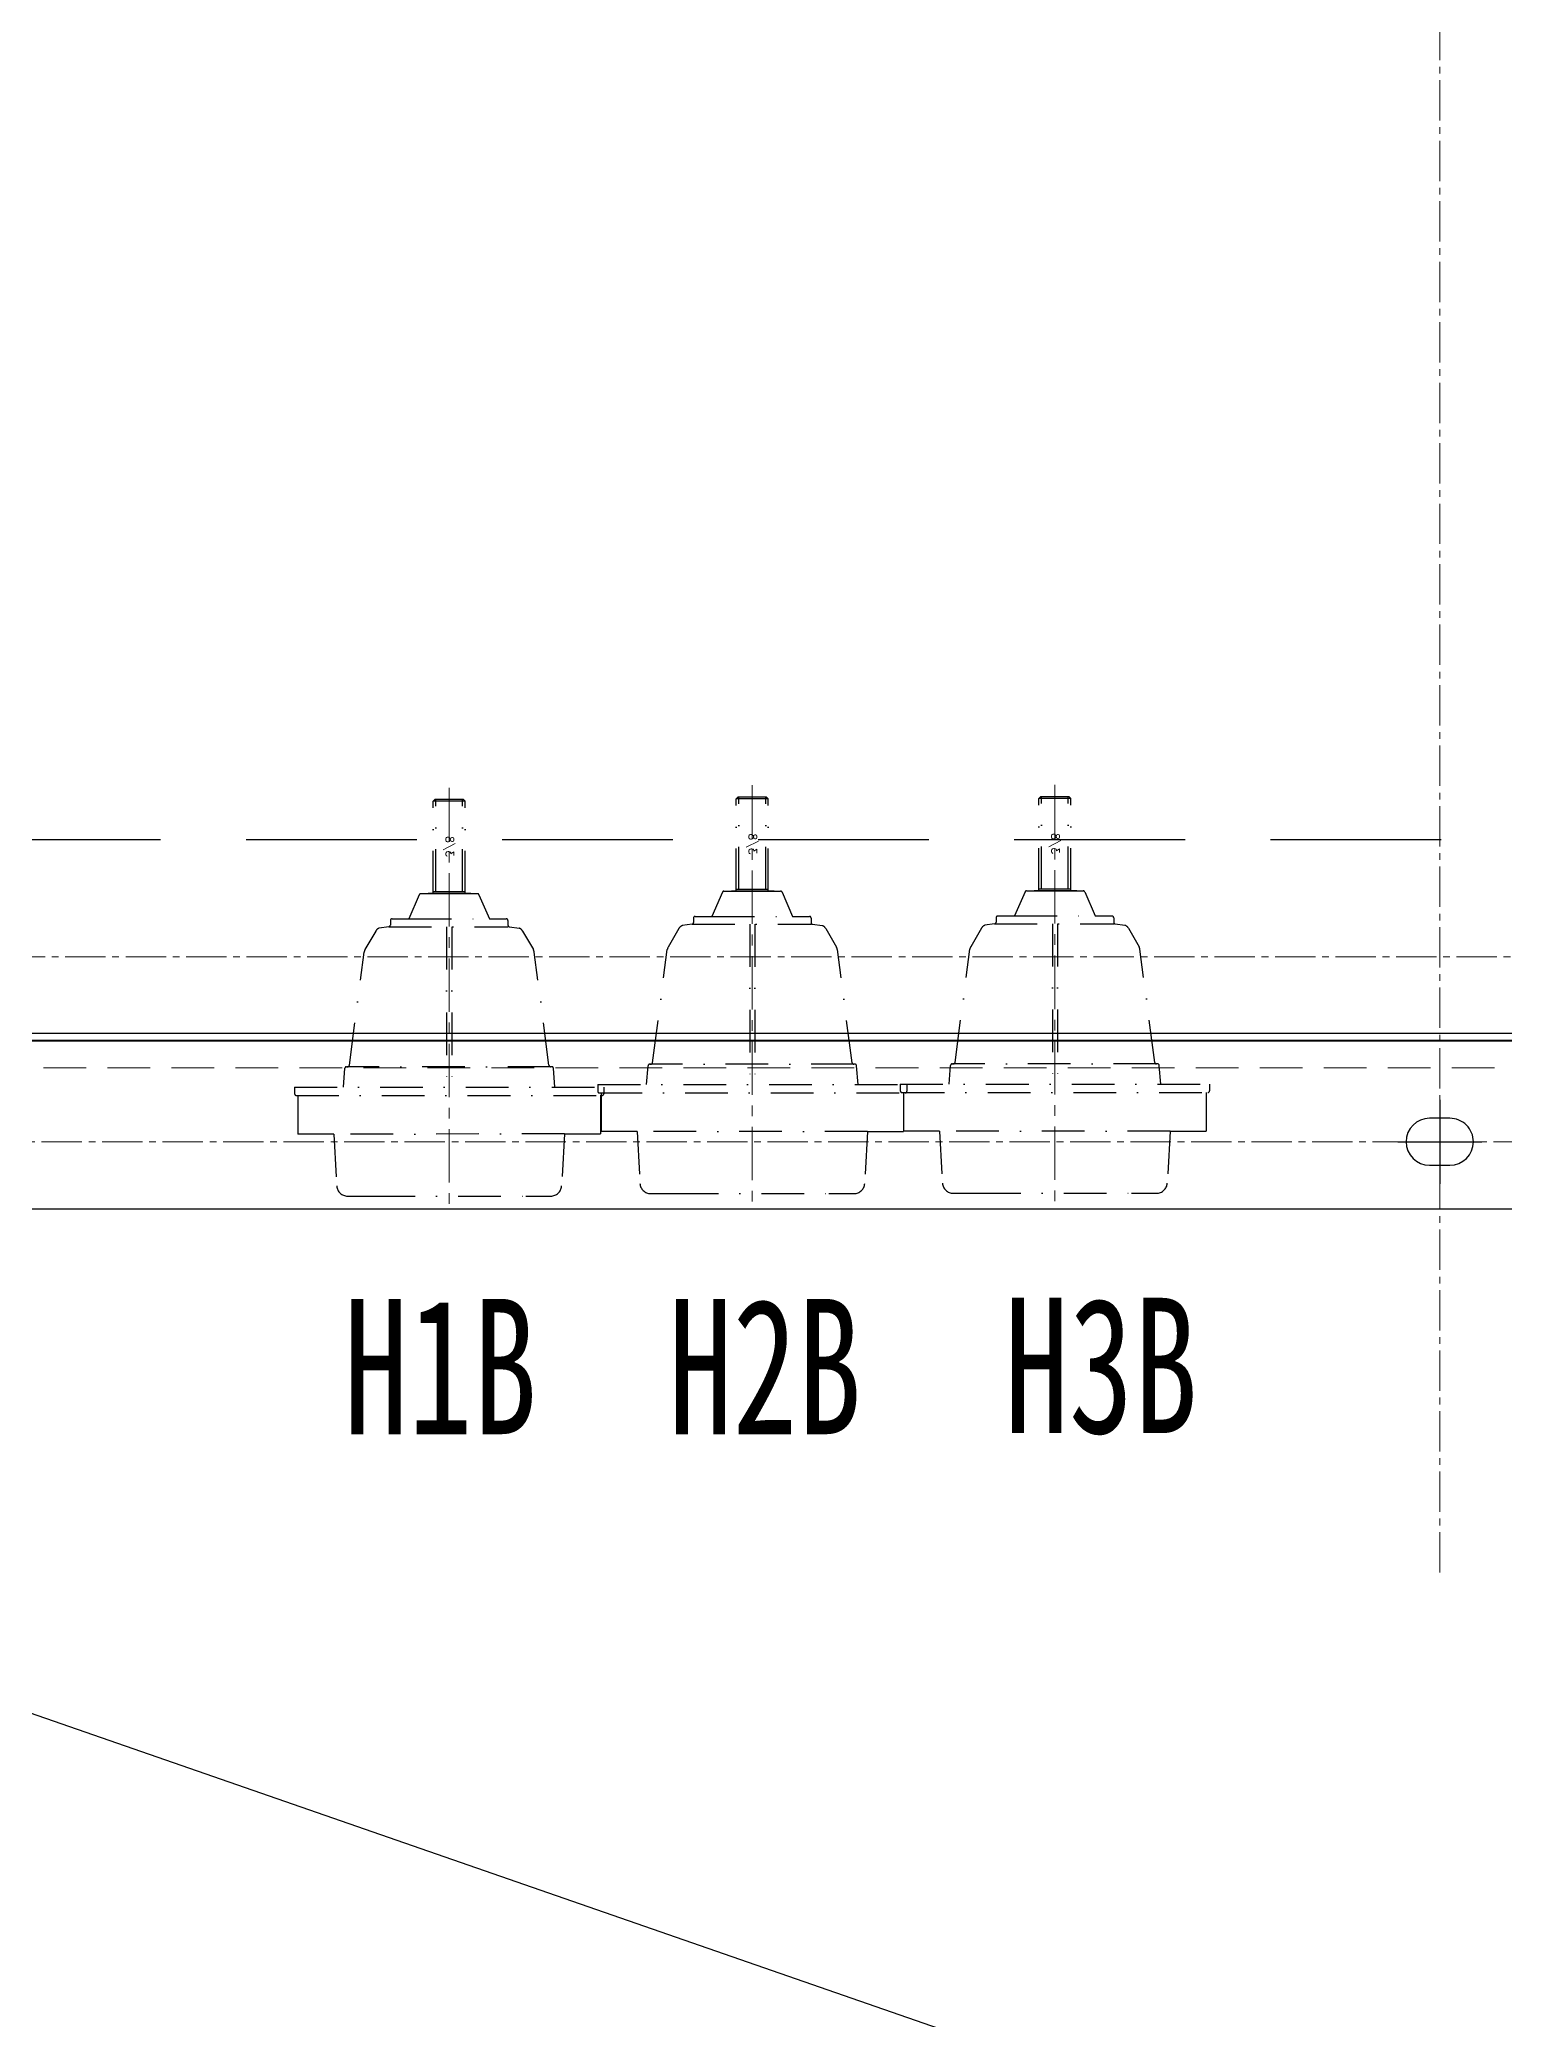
# Model space of a CAD drawing. Header units: millimetres. Extents: x -185079 to -2648, y 85916 to 249201.
# Drawn here: x -54029 to -53594, y 130030 to 130619 of the extents above; entities that cross this region are included whole.
import ezdxf
from ezdxf.enums import TextEntityAlignment as Align

# ---------------------------------------------------------------- set-up
doc = ezdxf.new("R2010")
doc.units = ezdxf.units.MM
for name, pattern in [('ACAD_ISO04W100', [30, 24, -3, 0, -3]), ('CENTER', [50.800000000000004, 31.75, -6.35, 6.35, -6.35]), ('DASHDOT', [25.4, 12.7, -6.35, 0, -6.35]), ('DASHED', [19.049999999999997, 12.7, -6.35]), ('HIDDEN', [9.524999999999999, 6.35, -3.175]), ('点画线', [18, 12, -2, 2, -2])]:
    doc.linetypes.add(name, pattern=pattern)
doc.layers.get('0').update_dxf_attribs({"color": 255, "linetype": 'DASHDOT'})
for name, color, linetype, lineweight in [('0.3实线', 4, 'Continuous', 30), ('04细虚线', 6, 'DASHED', 20), ('06细中心线', 1, 'ACAD_ISO04W100', 20), ('中心线层', 1, '点画线', 18), ('粗实线', 7, 'Continuous', 25)]:
    doc.layers.add(name, color=color, linetype=linetype, lineweight=lineweight)
for name, color, linetype in [('01粗实线', 7, 'Continuous'), ('1', 4, 'Continuous'), ('2', 3, 'Continuous'), ('3', 6, 'HIDDEN')]:
    doc.layers.add(name, color=color, linetype=linetype)
doc.styles.add('NAME_NO', font='')
doc.styles.add('TXT', font='txt.shx', dxfattribs={"bigfont": 'gbcbig.shx'})
doc.styles.get('NAME_NO').set_extended_font_data('FangSong_GB2312')

msp = doc.modelspace()

# ---------------------------------------------------------------- linework, layer by layer
at = {"lineweight": 30, "extrusion": (-0.004685415688226637, -0.01745240643729067, 0.9998367168639969)}
for p, q in [((-53911.80455184073, 130392.5665688267, 2066.502163634609), (-53912.30450545863, 130392.0666449791, 2066.4910944625)), ((-53912.30225639217, 130364.5708333623, 2066.011158555212), (-53912.30450545863, 130392.0666449791, 2066.4910944625)), ((-53902.77961004279, 130392.0666449791, 2066.535729845115), (-53912.30450545863, 130392.0666449791, 2066.4910944625)), ((-53903.27964544493, 130392.5665688267, 2066.542112887816), (-53911.80455184073, 130392.5665688267, 2066.502163634609)), ((-53911.53980565651, 130365.0707572099, 2066.023457836291), (-53911.54205472297, 130392.5665688267, 2066.503393743579)), ((-53903.53989349623, 130365.0707572099, 2066.060946871558), (-53903.54214256269, 130392.5665688267, 2066.540882778846)), ((-53902.77961004279, 130392.0666449791, 2066.535729845115), (-53903.27964544493, 130392.5665688267, 2066.542112887816)), ((-53902.77736097633, 130364.5708333623, 2066.055793937827), (-53902.77961004279, 130392.0666449791, 2066.535729845115)), ((-53821.6035991584, 130393.3187655432, 2023.83106742073), (-53822.1035527763, 130392.8188416956, 2023.819998248621)), ((-53822.10130370984, 130365.3230300788, 2023.340062341332), (-53822.1035527763, 130392.8188416956, 2023.819998248621)), ((-53812.57865736046, 130392.8188416956, 2023.864633631236), (-53822.1035527763, 130392.8188416956, 2023.819998248621)), ((-53813.0786927626, 130393.3187655432, 2023.871016673937), (-53821.6035991584, 130393.3187655432, 2023.83106742073)), ((-53821.33885297418, 130365.8229539264, 2023.352361622411), (-53821.34110204064, 130393.3187655432, 2023.8322975297)), ((-53813.3389408139, 130365.8229539264, 2023.389850657679), (-53813.34118988036, 130393.3187655432, 2023.869786564967)), ((-53812.57865736046, 130392.8188416956, 2023.864633631236), (-53813.0786927626, 130393.3187655432, 2023.871016673937)), ((-53812.576408294, 130365.3230300788, 2023.384697723948), (-53812.57865736046, 130392.8188416956, 2023.864633631236)), ((-53731.57632720384, 130393.424029981, 2018.222289672793), (-53732.07628082174, 130392.9241061335, 2018.211220500684)), ((-53732.07403175528, 130365.4282945167, 2017.731284593395), (-53732.07628082174, 130392.9241061335, 2018.211220500684)), ((-53722.5513854059, 130392.9241061335, 2018.255855883299), (-53732.07628082174, 130392.9241061335, 2018.211220500684)), ((-53723.05142080803, 130393.424029981, 2018.262238926), (-53731.57632720384, 130393.424029981, 2018.222289672793)), ((-53731.31158101962, 130365.9282183642, 2017.743583874474), (-53731.31383008608, 130393.424029981, 2018.223519781763)), ((-53723.31166885934, 130365.9282183642, 2017.781072909742), (-53723.3139179258, 130393.424029981, 2018.26100881703)), ((-53722.5513854059, 130392.9241061335, 2018.255855883299), (-53723.05142080803, 130393.424029981, 2018.262238926)), ((-53722.54913633944, 130365.4282945167, 2017.775919976011), (-53722.5513854059, 130392.9241061335, 2018.255855883299)), ((-53916.42016643037, 130364.2695719229, 2065.986602688272), (-53919.53906313574, 130357.0669978244, 2065.846264195248)), ((-53915.96137019261, 130364.5708333623, 2065.994011286146), (-53907.53980868425, 130364.5708333623, 2066.033476246519)), ((-53901.03988005402, 130364.5708333623, 2066.063936087674), (-53914.03973731448, 130364.5708333623, 2066.003016405364)), ((-53902.77740186845, 130365.0707572099, 2066.064520045232), (-53912.30229728429, 130365.0707572099, 2066.019884662617)), ((-53907.53980868425, 130364.5708333623, 2066.033476246519), (-53899.11824717588, 130364.5708333623, 2066.072941206892)), ((-53898.65940165374, 130364.2695719229, 2066.069832844272), (-53895.53932665489, 130357.0669978244, 2065.958731301051)), ((-53826.21921374804, 130365.0217686394, 2023.315506474393), (-53829.33811045341, 130357.8191945409, 2023.175167981369)), ((-53825.76041751028, 130365.3230300788, 2023.322915072267), (-53817.33885600192, 130365.3230300788, 2023.36238003264)), ((-53810.83892737169, 130365.3230300788, 2023.392839873795), (-53823.83878463215, 130365.3230300788, 2023.331920191485)), ((-53812.57644918612, 130365.8229539264, 2023.393423831353), (-53822.10134460196, 130365.8229539264, 2023.348788448737)), ((-53817.33885600192, 130365.3230300788, 2023.36238003264), (-53808.91729449355, 130365.3230300788, 2023.401844993013)), ((-53808.45844897141, 130365.0217686394, 2023.398736630393), (-53805.33837397255, 130357.8191945409, 2023.287635087171)), ((-53736.19194179348, 130365.1270330772, 2017.706728726456), (-53739.31083849884, 130357.9244589788, 2017.566390233432)), ((-53735.73314555572, 130365.4282945167, 2017.71413732433), (-53727.31158404735, 130365.4282945167, 2017.753602284703)), ((-53720.81165541713, 130365.4282945167, 2017.784062125858), (-53733.81151267759, 130365.4282945167, 2017.723142443548)), ((-53722.54917723156, 130365.9282183642, 2017.784646083416), (-53732.0740726474, 130365.9282183642, 2017.7400107008)), ((-53727.31158404735, 130365.4282945167, 2017.753602284703), (-53718.89002253899, 130365.4282945167, 2017.793067245076)), ((-53718.43117701685, 130365.1270330772, 2017.789958882456), (-53715.31110201799, 130357.9244589788, 2017.678857339234)), ((-53925.03896185381, 130356.5670739768, 2065.811764376097), (-53925.03885082631, 130355.2097147118, 2065.788071842142)), ((-53924.53900823592, 130357.0669978244, 2065.822833548206), (-53919.53906313574, 130357.0669978244, 2065.846264195248)), ((-53919.53906313574, 130357.0669978244, 2065.846264195248), (-53895.53932665489, 130357.0669978244, 2065.958731301051)), ((-53895.53932665489, 130357.0669978244, 2065.958731301051), (-53890.53938155471, 130357.0669978244, 2065.982161948093)), ((-53890.03934615257, 130356.5670739768, 2065.975778905392), (-53890.03923512508, 130355.2097147118, 2065.952086371437)), ((-53834.83800917148, 130357.3192706933, 2023.140668162217), (-53834.83789814398, 130355.9619114283, 2023.116975628263)), ((-53834.33805555358, 130357.8191945409, 2023.151737334327), (-53829.33811045341, 130357.8191945409, 2023.175167981369)), ((-53829.33811045341, 130357.8191945409, 2023.175167981369), (-53805.33837397255, 130357.8191945409, 2023.287635087171)), ((-53805.33837397255, 130357.8191945409, 2023.287635087171), (-53800.33842887238, 130357.8191945409, 2023.311065734214)), ((-53799.83839347024, 130357.3192706933, 2023.304682691512), (-53799.83828244275, 130355.9619114284, 2023.280990157558)), ((-53744.81073721692, 130357.4245351312, 2017.53189041428), (-53744.81062618942, 130356.0671758662, 2017.508197880326)), ((-53744.31078359902, 130357.9244589788, 2017.54295958639), (-53739.31083849884, 130357.9244589788, 2017.566390233432)), ((-53739.31083849884, 130357.9244589788, 2017.566390233432), (-53715.31110201799, 130357.9244589788, 2017.678857339234)), ((-53715.31110201799, 130357.9244589788, 2017.678857339234), (-53710.31115691782, 130357.9244589788, 2017.702287986277)), ((-53709.81112151568, 130357.4245351312, 2017.695904943575), (-53709.81101048819, 130356.0671758662, 2017.672212409621)), ((-53929.3971251066, 130353.446207638, 2065.736865712151), (-53932.58891370059, 130347.9137716711, 2065.625338324174)), ((-53925.47795017622, 130354.7135074758, 2065.777352718546), (-53928.3670835435, 130354.3192880915, 2065.756932516548)), ((-53925.47795017622, 130354.7135074758, 2065.777352718546), (-53890.03919453697, 130354.7135074758, 2065.943425137015)), ((-53908.28899415262, 130354.7135074758, 2065.857903275311), (-53908.28509547474, 130307.0504818979, 2065.025951204078)), ((-53906.78901062256, 130354.7135074758, 2065.864932469424), (-53906.78511200802, 130307.05125616, 2065.032993912837)), ((-53889.60005459894, 130354.7135074758, 2065.945483026189), (-53886.71085673998, 130354.3192880915, 2065.9521411294)), ((-53885.6806723467, 130353.446207638, 2065.941728916452), (-53882.48537319518, 130347.9115762964, 2065.860094256007)), ((-53839.19617242426, 130354.1984043545, 2023.065769498271), (-53842.38796101826, 130348.6659683876, 2022.954242110295)), ((-53835.27699749389, 130355.4657041923, 2023.106256504667), (-53838.16613086117, 130355.071484808, 2023.085836302669)), ((-53835.27699749389, 130355.4657041923, 2023.106256504667), (-53799.83824185464, 130355.4657041923, 2023.272328923136)), ((-53818.08804147028, 130355.4657041923, 2023.186807061432), (-53818.08414279241, 130307.8026786144, 2022.354854990199)), ((-53816.58805794023, 130355.4657041923, 2023.193836255545), (-53816.58415932568, 130307.8034528765, 2022.361897698958)), ((-53799.39910191661, 130355.4657041923, 2023.274386812309), (-53796.50990405765, 130355.071484808, 2023.281044915521)), ((-53795.47971966437, 130354.1984043545, 2023.270632702573), (-53792.28442051285, 130348.6637730129, 2023.188998042128)), ((-53749.1689004697, 130354.3036687924, 2017.456991750334), (-53752.3606890637, 130348.7712328255, 2017.345464362358)), ((-53745.24972553933, 130355.5709686302, 2017.49747875673), (-53748.1388589066, 130355.1767492459, 2017.477058554732)), ((-53745.24972553933, 130355.5709686302, 2017.49747875673), (-53709.81096990008, 130355.5709686302, 2017.663551175199)), ((-53728.06076951572, 130355.5709686302, 2017.578029313495), (-53728.05687083785, 130307.9079430523, 2016.746077242262)), ((-53726.56078598567, 130355.5709686302, 2017.585058507608), (-53726.55688737112, 130307.9087173144, 2016.753119951021)), ((-53709.37182996205, 130355.5709686302, 2017.665609064372), (-53706.48263210309, 130355.1767492459, 2017.672267167584)), ((-53705.45244770981, 130354.3036687924, 2017.661854954636), (-53702.25714855829, 130348.7690374508, 2017.580220294191)), ((-53937.22852373453, 130313.5089633425, 2065.003051515245), (-53932.83968001374, 130347.1731179546, 2065.611234887213)), ((-53877.84274024974, 130313.5089633425, 2065.281344037318), (-53882.23740678484, 130347.1759988001, 2065.848416577517)), ((-53847.0275710522, 130314.261160059, 2022.331955301366), (-53842.63872733141, 130347.9253146711, 2022.940138673334)), ((-53787.64178756741, 130314.261160059, 2022.610247823439), (-53792.03645410251, 130347.9281955166, 2023.177320363637)), ((-53757.00029909764, 130314.3664244969, 2016.723177553429), (-53752.61145537685, 130348.030579109, 2017.331360925397)), ((-53697.61451561285, 130314.3664244969, 2017.001470075502), (-53702.00918214795, 130348.0334599545, 2017.5685426157)), ((-53939.01609288291, 130307.0346191587, 2064.881663303956), (-53938.57202816583, 130312.6136419283, 2064.981127545477)), ((-53938.07366363023, 130313.0736992375, 2064.991493390203), (-53937.72428289308, 130313.0736992375, 2064.993130651528)), ((-53876.99752914771, 130313.0736992375, 2065.277707202773), (-53877.34690988485, 130313.0736992375, 2065.276069941449)), ((-53876.05224809662, 130307.0346191587, 2065.176723268424), (-53876.49908934977, 130312.6136419283, 2065.272012563438)), ((-53848.81514020058, 130307.7868158753, 2022.210567090076), (-53848.3710754835, 130313.3658386448, 2022.310031331598)), ((-53847.8727109479, 130313.825895954, 2022.320397176324), (-53847.52333021075, 130313.825895954, 2022.322034437648)), ((-53786.79657646538, 130313.825895954, 2022.606610988894), (-53787.14595720252, 130313.825895954, 2022.604973727569)), ((-53785.85129541429, 130307.7868158753, 2022.505627054545), (-53786.29813666744, 130313.3658386448, 2022.600916349559)), ((-53758.78786824601, 130307.8920803131, 2016.601789342139), (-53758.34380352894, 130313.4711030826, 2016.701253583661)), ((-53757.84543899334, 130313.9311603919, 2016.711619428387), (-53757.49605825619, 130313.9311603919, 2016.713256689711)), ((-53696.76930451082, 130313.9311603919, 2016.997833240957), (-53697.11868524796, 130313.9311603919, 2016.996195979632)), ((-53695.82402345973, 130307.8920803131, 2016.896849306608), (-53696.27086471288, 130313.4711030826, 2016.992138601622)), ((-53953.53459733381, 130307.0346191587, 2064.813626966245), (-53861.53560749056, 130307.0346191587, 2065.244750871821)), ((-53953.53459733381, 130307.0346191587, 2064.813626966245), (-53953.53443376534, 130305.0349237684, 2064.778722536624)), ((-53953.0343983632, 130304.5349999209, 2064.772339493923), (-53862.03539753999, 130304.5349999209, 2065.19877727009)), ((-53952.53440385319, 130304.5349999209, 2064.774682558627), (-53952.53346333449, 130293.0367514266, 2064.573982088306)), ((-53863.33364465148, 130307.7868158753, 2022.142530752365), (-53771.33465480823, 130307.7868158753, 2022.573654657941)), ((-53863.33364465148, 130307.7868158753, 2022.142530752365), (-53863.33348108301, 130305.7871204849, 2022.107626322745)), ((-53862.83344568087, 130305.2871966374, 2022.101243280043), (-53771.83444485766, 130305.2871966374, 2022.527681056211)), ((-53862.53539532139, 130304.5749938287, 2065.197132293978), (-53862.53445480268, 130293.0767453344, 2064.996431823658)), ((-53862.33345117086, 130305.2871966374, 2022.103586344748), (-53862.33251065216, 130293.7889481431, 2021.902885874427)), ((-53861.53560749056, 130307.0346191587, 2065.244750871821), (-53861.5354439221, 130305.0349237684, 2065.2098464422)), ((-53773.30637269692, 130307.8920803131, 2016.533753004428), (-53681.30738285367, 130307.8920803131, 2016.964876910004)), ((-53773.30637269692, 130307.8920803131, 2016.533753004428), (-53773.30620912845, 130305.8923849228, 2016.498848574808)), ((-53772.80617372631, 130305.3924610752, 2016.492465532107), (-53681.8071729031, 130305.3924610752, 2016.918903308274)), ((-53772.33444263905, 130305.3271905452, 2022.526036080099), (-53772.33350212035, 130293.8289420509, 2022.325335609779)), ((-53772.3061792163, 130305.3924610752, 2016.494808596811), (-53772.3052386976, 130293.8942125809, 2016.29410812649)), ((-53771.33465480823, 130307.7868158753, 2022.573654657941), (-53771.33449123977, 130305.7871204849, 2022.53875022832)), ((-53682.30717068449, 130305.432454983, 2016.917258332162), (-53682.30623016578, 130293.9342064887, 2016.716557861842)), ((-53681.30738285367, 130307.8920803131, 2016.964876910004), (-53681.30721928521, 130305.8923849228, 2016.929972480383)), ((-53941.83808486111, 130293.0367514266, 2064.624102566226), (-53952.53346333449, 130293.0367514266, 2064.573982088306)), ((-53873.23324471396, 130293.0767453344, 2064.946295359123), (-53941.83808486111, 130293.0367514266, 2064.624102566226)), ((-53941.833361518, 130293.0367541801, 2064.62412474873), (-53940.97454012013, 130277.6022486328, 2064.358736086517)), ((-53873.23324471396, 130293.0767453344, 2064.946295359123), (-53874.09087501319, 130277.601793024, 2064.672157085189)), ((-53873.23324471396, 130293.0767453344, 2064.946295359123), (-53862.53445480268, 130293.0767453344, 2064.996431823658)), ((-53851.63713217877, 130293.7889481431, 2021.953006352347), (-53862.33251065216, 130293.7889481431, 2021.902885874427)), ((-53783.03229203162, 130293.8289420509, 2022.275199145244), (-53851.63713217877, 130293.7889481431, 2021.953006352347)), ((-53851.63240883567, 130293.7889508966, 2021.95302853485), (-53850.7735874378, 130278.3544453493, 2021.687639872638)), ((-53783.03229203162, 130293.8289420509, 2022.275199145244), (-53783.88992233085, 130278.3539897405, 2022.00106087131)), ((-53783.03229203162, 130293.8289420509, 2022.275199145244), (-53772.33350212035, 130293.8289420509, 2022.325335609779)), ((-53761.60986022421, 130293.8942125809, 2016.34422860441), (-53772.3052386976, 130293.8942125809, 2016.29410812649)), ((-53693.00502007706, 130293.9342064887, 2016.666421397307), (-53761.60986022421, 130293.8942125809, 2016.34422860441)), ((-53761.60513688111, 130293.8942153345, 2016.344250786913), (-53760.74631548324, 130278.4597097872, 2016.078862124701)), ((-53693.00502007706, 130293.9342064887, 2016.666421397307), (-53693.86265037629, 130278.4592541783, 2016.392283123373)), ((-53693.00502007706, 130293.9342064887, 2016.666421397307), (-53682.30623016578, 130293.9342064887, 2016.716557861842)), ((-53937.77921877264, 130274.579562974, 2064.320948186511), (-53930.34281038469, 130274.579562974, 2064.355796541185)), ((-53930.34281038469, 130274.579562974, 2064.355796541185), (-53884.72208500715, 130274.579562974, 2064.569583511384)), ((-53884.72208500715, 130274.579562974, 2064.569583511384), (-53877.28567665179, 130274.579562974, 2064.604431865905)), ((-53847.57826609031, 130275.3317596905, 2021.649851972632), (-53840.14185770236, 130275.3317596905, 2021.684700327306)), ((-53840.14185770236, 130275.3317596905, 2021.684700327306), (-53794.52113232481, 130275.3317596905, 2021.898487297505)), ((-53794.52113232481, 130275.3317596905, 2021.898487297505), (-53787.08472396946, 130275.3317596905, 2021.933335652026)), ((-53757.55099413574, 130275.4370241284, 2016.041074224695), (-53750.1145857478, 130275.4370241284, 2016.075922579369)), ((-53750.1145857478, 130275.4370241284, 2016.075922579369), (-53704.49386037025, 130275.4370241284, 2016.289709549568)), ((-53704.49386037025, 130275.4370241284, 2016.289709549568), (-53697.05745201489, 130275.4370241284, 2016.324557904089))]:
    msp.add_line(p, q, dxfattribs=at)
at = {"color": 1, "linetype": 'CENTER', "lineweight": 18, "ltscale": 0.5, "extrusion": (-0.004685415688226637, -0.01745240643729067, 0.9998367168639969)}
for p, q in [((-53907.54238506038, 130396.0681474238, 2066.583257871879), (-53907.53220234322, 130271.5800198885, 2064.410333381853)), ((-53817.34143237805, 130396.8203441403, 2023.912161657999), (-53817.33124966089, 130272.332216605, 2021.739237167974)), ((-53727.31416042348, 130396.9256085782, 2018.303383910062), (-53727.30397770632, 130272.4374810429, 2016.130459420037))]:
    msp.add_line(p, q, dxfattribs=at)
at = {"extrusion": (-0.004685415688226637, -0.01745240643729067, 0.9998367168639969)}
for p, q in [((-53877.34690988485, 130313.0736992375, 2065.276069941449), (-53937.89897326166, 130313.0736992375, 2064.992312020865)), ((-53787.14595720252, 130313.825895954, 2022.604973727569), (-53847.69802057933, 130313.825895954, 2022.321215806986)), ((-53697.11868524796, 130313.9311603919, 2016.996195979632), (-53757.67074862477, 130313.9311603919, 2016.712438059049))]:
    msp.add_line(p, q, dxfattribs=at)
at = {"lineweight": 30, "extrusion": (-0.004685415688226637, -0.01745240643729067, 0.9998367168639969)}
for centre, radius, start, end in [((-85873.72326945145, 111945.0399062135, 43.09988534793433), 0.5, 105.0300830914896, 171.6152582054205), ((-85857.45617442168, 111949.4078167186, 43.09988534793456), 0.5, 38.44490798159946, 105.0300830890142), ((-85786.80218740879, 111968.3792613153, 2.853312253137119e-09), 0.5, 105.030083091922, 171.6152582035277), ((-85770.535092379, 111972.7471718204, 2.853539626812562e-09), 0.5, 38.44490798159946, 105.0300830910571), ((-85699.88110536632, 111991.7186164168, -6.031514236401108), 0.5, 105.0300830914896, 171.6152582037708), ((-85683.61401033653, 111996.086526922, -6.031514236401335), 0.5, 38.44490798133025, 105.0300830910571), ((-85880.0619112094, 111935.5670848458, 43.09988534793456), 0.5, 105.0300830935325, 195.0300830931), ((-85847.22505799335, 111944.3841745509, 43.09988534793456), 0.5, 15.03008309266756, 105.0300830914896), ((-85793.14082916672, 111958.9064399476, 2.853539626812562e-09), 0.5, 105.0300830935325, 195.0300830926675), ((-85760.30397595066, 111967.7235296526, 2.853767000488006e-09), 0.5, 15.03008309148954, 105.0300830935325), ((-85706.21974712427, 111982.2457950491, -6.031514236401335), 0.5, 105.0300830914896, 195.0300830914895), ((-85673.38289390822, 111991.0628847542, -6.031514236401108), 0.5, 15.03008309266756, 105.030083091922), ((-85882.01243427349, 111930.776592846, 43.09988534793456), 2, 125.58612831101, 165.0484437231349), ((-85880.6756486141, 111933.9966352539, 43.09988534793456), 0.5, 292.0209126463542, 15.03008309223513), ((-85845.90721579708, 111943.3323772945, 43.09988534793411), 0.5, 195.0300830910571, 278.0392535383966), ((-85843.13727931332, 111941.2150391346, 43.09988534793456), 2, 45.01172246059896, 84.47403787184872), ((-85795.09135223081, 111954.1159479478, 2.853767000488006e-09), 2, 125.5861283114454, 165.0484437231349), ((-85793.75456657141, 111957.3359903556, 2.853312253137119e-09), 0.5, 292.0209126463542, 15.03008309266756), ((-85758.9861337544, 111966.6717323963, 2.853767000488006e-09), 0.5, 195.0300830922351, 278.0392535381633), ((-85756.21619727064, 111964.5543942364, 2.853539626812562e-09), 2, 45.01172246089367, 84.47403787230381), ((-85708.17027018836, 111977.4553030493, -6.031514236401108), 2, 125.5861283107674, 165.0484437227321), ((-85706.83348452895, 111980.6753454572, -6.031514236401108), 0.5, 292.0209126448082, 15.03008309266756), ((-85672.06505171195, 111990.0110874979, -6.031514236401108), 0.5, 195.0300830898791, 278.0392535386297), ((-85669.29511522817, 111987.8937493379, -6.031514236401108), 2, 45.0117224611885, 84.47403787222352), ((-85883.6605780847, 111924.6047679544, 43.09988534793456), 2, 165.0484437239405, 187.598675121378), ((-85838.62034067724, 111936.7015999401, 43.09988534793456), 2, 22.46138988938695, 44.84383377205489), ((-85796.73949604204, 111947.9441230562, 2.853539626812562e-09), 2, 165.0484437234301, 187.5986751210198), ((-85751.69925863459, 111960.0409550419, 2.853767000488006e-09), 2, 22.4613898890684, 44.84383377146693), ((-85709.81841399957, 111971.2834781578, -6.031514236400881), 2, 165.0484437235377, 187.5986751209647), ((-85664.77817659211, 111983.3803101435, -6.031514236400881), 2, 22.46138988938695, 44.84383377205489), ((-85881.72681092561, 111889.5614715732, 43.09988534793433), 0.5, 105.0300830931, 190.4561618338004), ((-85881.648705036, 111890.6178659361, 43.09988534793479), 0.5, 285.0300830914896, 7.598675121901443), ((-85823.33621373627, 111906.2754706199, 43.09988534793388), 0.5, 202.4614910648971, 285.0300830926676), ((-85822.73945551105, 111905.4002853819, 43.09988534793433), 0.5, 19.60400435044374, 105.0300830914896), ((-85794.80572888296, 111912.9008266749, 2.853084879461676e-09), 0.5, 105.0300830906247, 190.4561618311259), ((-85794.72762299333, 111913.9572210379, 2.853767000488006e-09), 0.5, 285.030083091922, 7.598675122121956), ((-85736.41513169359, 111929.6148257217, 2.853312253137119e-09), 0.5, 202.4614910627189, 285.0300830926676), ((-85735.81837346838, 111928.7396404837, 2.853539626812562e-09), 0.5, 19.6040043520146, 105.0300830926676), ((-85707.88464684048, 111936.2401817765, -6.031514236401108), 0.5, 105.0300830935325, 190.456161834103), ((-85707.80654095087, 111937.2965761395, -6.031514236401108), 0.5, 285.0300830910571, 7.598675121901443), ((-85649.49404965113, 111952.9541808233, -6.031514236400881), 0.5, 202.4614910642599, 285.0300830910571), ((-85648.89729142592, 111952.0789955853, -6.031514236400881), 0.5, 19.60400435145511, 105.0300830910571), ((-85894.22124983463, 111878.3994827473, 43.09988534793411), 0.5, 195.0300830922351, 285.0300830926676), ((-85807.30016779197, 111901.738837849, 2.853312253137119e-09), 0.5, 195.0300830926675, 285.0300830926676), ((-85806.33437799168, 111901.9981640167, 43.09988534793433), 0.5, 285.0300830926676, 15.03008308944666), ((-85720.3790857495, 111925.0781929506, -6.031514236401108), 0.5, 195.0300830926675, 285.0300830931001), ((-85719.413295949, 111925.3375191185, 2.853539626812562e-09), 0.5, 285.0300830931001, 15.03008308987909), ((-85632.49221390655, 111948.67687422, -6.031514236400881), 0.5, 285.0300830935324, 15.03008309266756), ((-85872.42092633265, 111856.0275280642, 43.09988534793456), 3.2, 198.1982542320486, 285.0300830920111), ((-85813.99623885688, 111871.7152587695, 43.09988534793433), 3.2, 285.0300830917594, 11.85374054352392), ((-85785.49984428997, 111879.366883166, 2.853312253137119e-09), 3.2, 198.1982542319672, 285.0300830916918), ((-85727.07515681422, 111895.0546138713, 2.853539626812562e-09), 3.2, 285.0300830919434, 11.85374054352392), ((-85698.57876224752, 111902.7062382676, -6.031514236400653), 3.2, 198.1982542320486, 285.0300830919434), ((-85640.15407477175, 111918.3939689729, -6.031514236400653), 3.2, 285.0300830920111, 11.85374054377893)]:
    msp.add_arc(centre, radius, start, end, dxfattribs=at)
at = {"layer": '0.3实线', "lineweight": -3, "ltscale": 2, "extrusion": (-0.004685415688226644, -0.01745240643729064, 0.9998367168639968), "elevation": -301.6990633298428}
msp.add_lwpolyline([(-85571.57152350471, 111944.005923678), (-85571.57152350471, 111944.005923678, 0.4142135623730141), (-85562.99571172679, 111939.0606782493), (-85557.20097292395, 111940.616635256, 0.4142135623731761), (-85552.25572749524, 111949.1924470339), (-85552.25572749524, 111949.1924470339, 0.4142135623731661), (-85560.83153927313, 111954.1376924627), (-85566.62627807596, 111952.5817354559, 0.4142135623731758)], format="xyb", close=True, dxfattribs=at)
at = {"layer": '01粗实线', "color": 2, "lineweight": -3, "ltscale": 20, "extrusion": (-0.004685415688226634, -0.01745240643729067, 0.9998367168639968)}
msp.add_line((-52867.80632182639, 130320.7415336743, 1725.285546016996), (-54357.75216209405, 130320.7415336743, 1718.30339033412), dxfattribs=at)
at = {"layer": '04细虚线', "linetype": 'DASHED', "extrusion": (-0.004685415688226634, -0.01745240643729067, 0.9998367168639968)}
msp.add_line((-54599.78665025403, 130312.7427521131, 1717.029552163105), (-52625.80832470373, 130312.7427521131, 1726.279971615354), dxfattribs=at)
at = {"layer": '06细中心线', "lineweight": -3, "ltscale": 2, "extrusion": (0.01276775579843763, -0.02213497244183895, 0.9996734603893767)}
for p, q in [((-53612.79671052872, 130303.244199009, 1721.488965848519), (-53612.79466592283, 130278.2480066301, 1721.052660478256)), ((-53625.29555097622, 130290.7461028196, 1721.212236545782), (-53600.29582547532, 130290.7461028196, 1721.329389780994))]:
    msp.add_line(p, q, dxfattribs=at)
at = {"layer": '1', "lineweight": -3, "ltscale": 3, "transparency": 33554687, "extrusion": (-0.004685415688226634, -0.01745240643729067, 0.9998367168639968)}
for p, q in [((-52610.80930724552, 130322.7412290644, 1726.524785704578), (-54614.78733259151, 130323.0981458592, 1717.140012307496)), ((-52612.80912171713, 130320.7415336741, 1726.48050901614), (-54612.78719098293, 130321.0984504688, 1717.114480136691))]:
    msp.add_line(p, q, dxfattribs=at)
at = {"layer": '1', "color": 3, "lineweight": -3, "ltscale": 2, "extrusion": (-0.004685415688226648, -0.01745240643729063, 0.9998367168639968), "elevation": 1.311263986281119e-08}
msp.add_lwpolyline([(-89340.74435583597, 116693.2017122206), (-79605.60479144276, 119307.2036772036), (-77739.80294518075, 112358.532017356), (-87474.94250957393, 109744.530052373)], close=True, dxfattribs=at)
at = {"layer": '1', "lineweight": -3, "ltscale": 2, "extrusion": (-0.004685415688226648, -0.01745240643729063, 0.9998367168639968), "elevation": 1.311264075806094e-08}
msp.add_lwpolyline([(-87231.2481748564, 109916.2399077064), (-77857.25883072625, 112433.2686984296), (-79666.37327405855, 119170.8235395233), (-89040.36261818874, 116653.7947488001), (-87231.2481748564, 109916.2399077064)], dxfattribs=at)
at = {"layer": '2', "color": 2, "lineweight": -3, "ltscale": 20, "extrusion": (-0.004685415688226634, -0.01745240643729067, 0.9998367168639968)}
for p, q in [((-54614.78733259149, 130323.0981458593, 1717.1400123075), (-52610.97744984124, 129627.4579382496, 1335.613846042291)), ((-54272.77201042879, 130320.7415336743, 1718.70162269455), (-52952.78647349159, 130320.7415336743, 1724.887313656568))]:
    msp.add_line(p, q, dxfattribs=at)
at = {"layer": '3', "ltscale": 8, "extrusion": (-0.004685415688226634, -0.01745240643729067, 0.9998367168639968)}
msp.add_line((-54272.77691748296, 130380.7323953836, 1719.748755583179), (-52952.79138054567, 130380.7323953837, 1725.934446545197), dxfattribs=at)
at = {"layer": '中心线层', "transparency": 33554687, "extrusion": (-0.004685415688226634, -0.01745240643729067, 0.9998367168639968)}
msp.add_line((-53612.85119703235, 131200.6098345472, 1737.152457934986), (-53612.76614104681, 130160.7635733141, 1719.002073222564), dxfattribs=at)
at = {"layer": '中心线层'}
msp.add_line((-52911.78896827573, 130345.7377260532, 1725.515750332578), (-54313.77360485626, 130345.7377260532, 1718.94579675907), dxfattribs=at)
at = {"layer": '中心线层', "extrusion": (-0.004685415688226634, -0.01745240643729067, 0.9998367168639968)}
msp.add_line((-54604.784796101, 130290.7461028197, 1716.622172790233), (-52612.80666819008, 130290.7461028197, 1725.956942571833), dxfattribs=at)
at = {"layer": '粗实线', "extrusion": (-0.004685415688226634, -0.01745240643729067, 0.9998367168639968)}
for p, q in [((-54607.78721668821, 130320.7415336743, 1717.131680846322), (-52617.80906681731, 130320.7415336744, 1726.457078369106)), ((-54612.78307257663, 130270.7491489165, 1716.235639458756), (-52612.80503250535, 130270.7491489166, 1725.607898275623))]:
    msp.add_line(p, q, dxfattribs=at)

# ---------------------------------------------------------------- texts
at = {"lineweight": 30, "extrusion": (-0.004685415688226637, -0.01745240643729067, 0.9998367168639969), "style": 'TXT', "text_generation_flag": 4}
for p in [(-85869.34995136962, 111961.2278135729, 43.09988534793524), (-85869.34995136962, 111961.2278135729, 43.09988534793524), (-85782.42886932693, 111984.5671686747, 2.853539626812562e-09), (-85782.42886932693, 111984.5671686747, 2.853539626812562e-09), (-85695.50778728448, 112007.9065237763, -6.031514236401108), (-85695.50778728448, 112007.9065237763, -6.031514236401108)]:
    msp.add_text('3/8', height=2.381250000000001, rotation=105.0300830919115, dxfattribs=at).set_placement(p, align=Align.MIDDLE)
at = {"color": 1, "extrusion": (-0.004685415688226634, -0.01745240643729067, 0.9998367168639968), "style": 'NAME_NO', "width": 0.6999999999999998}
for s, p in [('H1B', (-85831.75267552822, 111775.7992749602, -1911.622858553433)), ('H2B', (-85738.49284215203, 111800.8406609707, -1911.177676259636)), ('H3B', (-85641.88709212643, 111826.7804658112, -1910.732493965838))]:
    msp.add_text(s, height=40.27037565191124, rotation=15.03008309191154, dxfattribs=at).set_placement(p, align=Align.MIDDLE)

doc.saveas('drawing.dxf')
